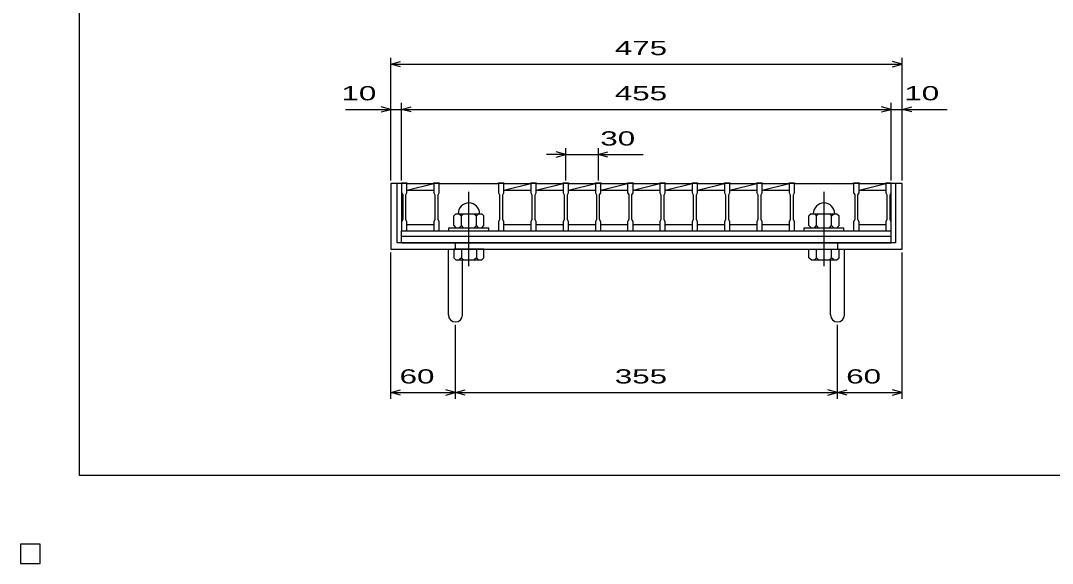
# Model space of a CAD drawing. Units: millimetres, scale not verified. Extents: x -1092 to 1039, y -770 to 632.
# Drawn here: x -1092 to -133, y -770 to -265 of the extents above; entities that cross this region are included whole.
import ezdxf
from ezdxf.enums import TextEntityAlignment as Align

# ---------------------------------------------------------------- set-up
doc = ezdxf.new("R2010")
doc.units = ezdxf.units.MM
doc.header["$LTSCALE"] = 6
doc.linetypes.add('CHAIN', pattern=[18.5, 12, -1.5, 3.5, -1.5])
for name, color, linetype, lineweight in [('0_2', 150, 'Continuous', 25), ('16', 3, 'Continuous', 25), ('19', 6, 'Continuous', 25), ('22', 4, 'Continuous', 25)]:
    doc.layers.add(name, color=color, linetype=linetype, lineweight=lineweight)
doc.styles.add('ベクトル', font='')
doc.styles.get('ベクトル').set_extended_font_data('ベクトル')

msp = doc.modelspace()

# ---------------------------------------------------------------- linework, layer by layer
at = {"layer": '0_2'}
for p, q in [((-1037.4, -687.9), (-1037.4, 632.1)), ((1038.6, -687.9), (-1037.4, -687.9))]:
    msp.add_line(p, q, dxfattribs=at)
at = {"layer": '16'}
for p, q in [((-738, -416.5), (-738, -415.8)), ((-738, -415.8), (-733, -415.8)), ((-738, -416.5), (-738, -425)), ((-733, -416.5), (-738, -416.5)), ((-738, -416.5), (-738, -454.5)), ((-733, -415.8), (-733, -416.5)), ((-733, -425), (-733, -416.5)), ((-733, -416.5), (-708, -416.5)), ((-733, -422.5), (-708, -416.5)), ((-708, -416.5), (-708, -415.8)), ((-708, -415.8), (-703, -415.8)), ((-708, -416.5), (-708, -425)), ((-703, -416.5), (-708, -416.5)), ((-703, -415.8), (-703, -416.5)), ((-703, -425), (-703, -416.5)), ((-703, -416.5), (-648, -416.5)), ((-648, -416.5), (-648, -415.8)), ((-648, -415.8), (-643, -415.8)), ((-648, -416.5), (-648, -425)), ((-643, -416.5), (-648, -416.5)), ((-643, -415.8), (-643, -416.5)), ((-643, -425), (-643, -416.5)), ((-643, -416.5), (-618, -416.5)), ((-643, -422.5), (-618, -416.5)), ((-618, -416.5), (-618, -415.8)), ((-618, -415.8), (-613, -415.8)), ((-618, -416.5), (-618, -425)), ((-613, -416.5), (-618, -416.5)), ((-613, -415.8), (-613, -416.5)), ((-613, -425), (-613, -416.5)), ((-613, -416.5), (-588, -416.5)), ((-613, -422.5), (-588, -416.5)), ((-588, -416.5), (-588, -415.8)), ((-588, -415.8), (-583, -415.8)), ((-588, -416.5), (-588, -425)), ((-583, -416.5), (-588, -416.5)), ((-583, -415.8), (-583, -416.5)), ((-583, -425), (-583, -416.5)), ((-583, -416.5), (-558, -416.5)), ((-583, -422.5), (-558, -416.5)), ((-558, -416.5), (-558, -415.8)), ((-558, -415.8), (-553, -415.8)), ((-558, -416.5), (-558, -425)), ((-553, -416.5), (-558, -416.5)), ((-553, -415.8), (-553, -416.5)), ((-553, -425), (-553, -416.5)), ((-553, -416.5), (-528, -416.5)), ((-553, -422.5), (-528, -416.5)), ((-528, -416.5), (-528, -415.8)), ((-528, -415.8), (-523, -415.8)), ((-528, -416.5), (-528, -425)), ((-523, -416.5), (-528, -416.5)), ((-523, -415.8), (-523, -416.5)), ((-523, -425), (-523, -416.5)), ((-523, -416.5), (-498, -416.5)), ((-523, -422.5), (-498, -416.5)), ((-498, -416.5), (-498, -415.8)), ((-498, -415.8), (-493, -415.8)), ((-498, -416.5), (-498, -425)), ((-493, -416.5), (-498, -416.5)), ((-493, -415.8), (-493, -416.5)), ((-493, -425), (-493, -416.5)), ((-493, -416.5), (-468, -416.5)), ((-493, -422.5), (-468, -416.5)), ((-468, -416.5), (-468, -415.8)), ((-468, -415.8), (-463, -415.8)), ((-468, -416.5), (-468, -425)), ((-463, -416.5), (-468, -416.5)), ((-463, -415.8), (-463, -416.5)), ((-463, -425), (-463, -416.5)), ((-463, -416.5), (-438, -416.5)), ((-463, -422.5), (-438, -416.5)), ((-438, -416.5), (-438, -415.8)), ((-438, -415.8), (-433, -415.8)), ((-438, -416.5), (-438, -425)), ((-433, -416.5), (-438, -416.5)), ((-433, -415.8), (-433, -416.5)), ((-433, -425), (-433, -416.5)), ((-433, -416.5), (-408, -416.5)), ((-433, -422.5), (-408, -416.5)), ((-408, -416.5), (-408, -415.8)), ((-408, -415.8), (-403, -415.8)), ((-408, -416.5), (-408, -425)), ((-403, -416.5), (-408, -416.5)), ((-403, -415.8), (-403, -416.5)), ((-403, -425), (-403, -416.5)), ((-403, -416.5), (-378, -416.5)), ((-403, -422.5), (-378, -416.5)), ((-378, -416.5), (-378, -415.8)), ((-378, -415.8), (-373, -415.8)), ((-378, -416.5), (-378, -425)), ((-373, -416.5), (-378, -416.5)), ((-373, -415.8), (-373, -416.5)), ((-373, -425), (-373, -416.5)), ((-373, -416.5), (-318, -416.5)), ((-318, -416.5), (-318, -415.8)), ((-318, -415.8), (-313, -415.8)), ((-318, -416.5), (-318, -425)), ((-313, -416.5), (-318, -416.5)), ((-313, -415.8), (-313, -416.5)), ((-313, -425), (-313, -416.5)), ((-313, -416.5), (-288, -416.5)), ((-313, -422.5), (-288, -416.5)), ((-288, -416.5), (-288, -415.8)), ((-288, -415.8), (-283, -415.8)), ((-288, -416.5), (-288, -425)), ((-283, -416.5), (-288, -416.5)), ((-283, -415.8), (-283, -416.5)), ((-283, -425), (-283, -416.5)), ((-283, -454.5), (-283, -416.5)), ((-738, -425), (-737, -427)), ((-737, -427), (-737, -450)), ((-734, -427), (-733, -425)), ((-734, -450), (-734, -427)), ((-733, -422.5), (-708, -422.5)), ((-708, -425), (-707, -427)), ((-707, -427), (-707, -450)), ((-704, -427), (-703, -425)), ((-704, -450), (-704, -427)), ((-648, -425), (-647, -427)), ((-647, -427), (-647, -450)), ((-644, -427), (-643, -425)), ((-644, -450), (-644, -427)), ((-643, -422.5), (-618, -422.5)), ((-618, -425), (-617, -427)), ((-617, -427), (-617, -450)), ((-614, -427), (-613, -425)), ((-614, -450), (-614, -427)), ((-613, -422.5), (-588, -422.5)), ((-588, -425), (-587, -427)), ((-587, -427), (-587, -450)), ((-584, -427), (-583, -425)), ((-584, -450), (-584, -427)), ((-583, -422.5), (-558, -422.5)), ((-558, -425), (-557, -427)), ((-557, -427), (-557, -450)), ((-554, -427), (-553, -425)), ((-554, -450), (-554, -427)), ((-553, -422.5), (-528, -422.5)), ((-528, -425), (-527, -427)), ((-527, -427), (-527, -450)), ((-524, -427), (-523, -425)), ((-524, -450), (-524, -427)), ((-523, -422.5), (-498, -422.5)), ((-498, -425), (-497, -427)), ((-497, -427), (-497, -450)), ((-494, -427), (-493, -425)), ((-494, -450), (-494, -427)), ((-493, -422.5), (-468, -422.5)), ((-468, -425), (-467, -427)), ((-467, -427), (-467, -450)), ((-464, -427), (-463, -425)), ((-464, -450), (-464, -427)), ((-463, -422.5), (-438, -422.5)), ((-438, -425), (-437, -427)), ((-437, -427), (-437, -450)), ((-434, -427), (-433, -425)), ((-434, -450), (-434, -427)), ((-433, -422.5), (-408, -422.5)), ((-408, -425), (-407, -427)), ((-407, -427), (-407, -450)), ((-404, -427), (-403, -425)), ((-404, -450), (-404, -427)), ((-403, -422.5), (-378, -422.5)), ((-378, -425), (-377, -427)), ((-377, -427), (-377, -450)), ((-374, -427), (-373, -425)), ((-374, -450), (-374, -427)), ((-318, -425), (-317, -427)), ((-317, -427), (-317, -450)), ((-314, -427), (-313, -425)), ((-314, -450), (-314, -427)), ((-313, -422.5), (-288, -422.5)), ((-288, -425), (-287, -427)), ((-287, -427), (-287, -450)), ((-284, -427), (-283, -425)), ((-284, -450), (-284, -427)), ((-737, -450), (-738, -452)), ((-733, -452), (-734, -450)), ((-707, -450), (-708, -452)), ((-703, -452), (-704, -450)), ((-687.5, -444.5), (-689.5, -446.5)), ((-689.5, -455.5), (-689.5, -446.5)), ((-687.5, -444.5), (-663.5, -444.5)), ((-684.5, -444.5), (-682.5, -446.5)), ((-682.5, -446.5), (-680.5, -444.5)), ((-682.5, -455.5), (-682.5, -446.5)), ((-670.5, -444.5), (-668.5, -446.5)), ((-668.5, -446.5), (-666.5, -444.5)), ((-668.5, -455.5), (-668.5, -446.5)), ((-663.5, -444.5), (-661.5, -446.5)), ((-661.5, -455.5), (-661.5, -446.5)), ((-647, -450), (-648, -452)), ((-643, -452), (-644, -450)), ((-617, -450), (-618, -452)), ((-613, -452), (-614, -450)), ((-587, -450), (-588, -452)), ((-583, -452), (-584, -450)), ((-557, -450), (-558, -452)), ((-553, -452), (-554, -450)), ((-527, -450), (-528, -452)), ((-523, -452), (-524, -450)), ((-497, -450), (-498, -452)), ((-493, -452), (-494, -450)), ((-467, -450), (-468, -452)), ((-463, -452), (-464, -450)), ((-437, -450), (-438, -452)), ((-433, -452), (-434, -450)), ((-407, -450), (-408, -452)), ((-403, -452), (-404, -450)), ((-377, -450), (-378, -452)), ((-373, -452), (-374, -450)), ((-357.5, -444.5), (-359.5, -446.5)), ((-359.5, -455.5), (-359.5, -446.5)), ((-357.5, -444.5), (-333.5, -444.5)), ((-354.5, -444.5), (-352.5, -446.5)), ((-352.5, -446.5), (-350.5, -444.5)), ((-352.5, -455.5), (-352.5, -446.5)), ((-340.5, -444.5), (-338.5, -446.5)), ((-338.5, -446.5), (-336.5, -444.5)), ((-338.5, -455.5), (-338.5, -446.5)), ((-333.5, -444.5), (-331.5, -446.5)), ((-331.5, -455.5), (-331.5, -446.5)), ((-317, -450), (-318, -452)), ((-313, -452), (-314, -450)), ((-287, -450), (-288, -452)), ((-283, -452), (-284, -450)), ((-738, -452), (-738, -460.5)), ((-733, -460.5), (-733, -452)), ((-733, -454.5), (-708, -454.5)), ((-708, -452), (-708, -460.5)), ((-703, -460.5), (-703, -452)), ((-694, -460.5), (-694, -457.5)), ((-694, -457.5), (-657, -457.5)), ((-689.5, -455.5), (-687.5, -457.5)), ((-684.5, -457.5), (-682.5, -455.5)), ((-680.5, -457.5), (-682.5, -455.5)), ((-670.5, -457.5), (-668.5, -455.5)), ((-666.5, -457.5), (-668.5, -455.5)), ((-663.5, -457.5), (-661.5, -455.5)), ((-657, -460.5), (-657, -457.5)), ((-648, -452), (-648, -460.5)), ((-643, -460.5), (-643, -452)), ((-643, -454.5), (-618, -454.5)), ((-618, -452), (-618, -460.5)), ((-613, -460.5), (-613, -452)), ((-613, -454.5), (-588, -454.5)), ((-588, -452), (-588, -460.5)), ((-583, -460.5), (-583, -452)), ((-583, -454.5), (-558, -454.5)), ((-558, -452), (-558, -460.5)), ((-553, -460.5), (-553, -452)), ((-553, -454.5), (-528, -454.5)), ((-528, -452), (-528, -460.5)), ((-523, -460.5), (-523, -452)), ((-523, -454.5), (-498, -454.5)), ((-498, -452), (-498, -460.5)), ((-493, -460.5), (-493, -452)), ((-493, -454.5), (-468, -454.5)), ((-468, -452), (-468, -460.5)), ((-463, -460.5), (-463, -452)), ((-463, -454.5), (-438, -454.5)), ((-438, -452), (-438, -460.5)), ((-433, -460.5), (-433, -452)), ((-433, -454.5), (-408, -454.5)), ((-408, -452), (-408, -460.5)), ((-403, -460.5), (-403, -452)), ((-403, -454.5), (-378, -454.5)), ((-378, -452), (-378, -460.5)), ((-373, -460.5), (-373, -452)), ((-364, -460.5), (-364, -457.5)), ((-364, -457.5), (-327, -457.5)), ((-359.5, -455.5), (-357.5, -457.5)), ((-354.5, -457.5), (-352.5, -455.5)), ((-350.5, -457.5), (-352.5, -455.5)), ((-340.5, -457.5), (-338.5, -455.5)), ((-336.5, -457.5), (-338.5, -455.5)), ((-333.5, -457.5), (-331.5, -455.5)), ((-327, -460.5), (-327, -457.5)), ((-318, -452), (-318, -460.5)), ((-313, -460.5), (-313, -452)), ((-313, -454.5), (-288, -454.5)), ((-288, -452), (-288, -460.5)), ((-283, -460.5), (-283, -452)), ((-738, -460.5), (-733, -460.5)), ((-738, -460.5), (-283, -460.5)), ((-738, -465.5), (-738, -460.5)), ((-738, -465.5), (-283, -465.5)), ((-738, -471.5), (-738, -465.5)), ((-708, -460.5), (-703, -460.5)), ((-703, -460.5), (-648, -460.5)), ((-694, -460.5), (-657, -460.5)), ((-648, -460.5), (-643, -460.5)), ((-618, -460.5), (-613, -460.5)), ((-588, -460.5), (-583, -460.5)), ((-558, -460.5), (-553, -460.5)), ((-528, -460.5), (-523, -460.5)), ((-498, -460.5), (-493, -460.5)), ((-468, -460.5), (-463, -460.5)), ((-438, -460.5), (-433, -460.5)), ((-408, -460.5), (-403, -460.5)), ((-378, -460.5), (-373, -460.5)), ((-373, -460.5), (-318, -460.5)), ((-364, -460.5), (-327, -460.5)), ((-318, -460.5), (-313, -460.5)), ((-288, -460.5), (-283, -460.5)), ((-283, -465.5), (-283, -460.5)), ((-283, -471.5), (-283, -465.5)), ((-738, -471.5), (-283, -471.5)), ((-1074, -751.5), (-1092, -751.5)), ((-1092, -751.5), (-1092, -769.5)), ((-1074, -751.5), (-1092, -751.5)), ((-1092, -751.5), (-1092, -769.5)), ((-1074, -751.5), (-1092, -751.5)), ((-1092, -751.5), (-1092, -769.5)), ((-1074, -751.5), (-1092, -751.5)), ((-1092, -751.5), (-1092, -769.5)), ((-1074, -751.5), (-1092, -751.5)), ((-1092, -751.5), (-1092, -769.5)), ((-1074, -769.5), (-1074, -751.5)), ((-1074, -769.5), (-1074, -751.5)), ((-1074, -769.5), (-1074, -751.5)), ((-1074, -769.5), (-1074, -751.5)), ((-1074, -769.5), (-1074, -751.5)), ((-1092, -769.5), (-1074, -769.5)), ((-1092, -769.5), (-1074, -769.5)), ((-1092, -769.5), (-1074, -769.5)), ((-1092, -769.5), (-1074, -769.5)), ((-1092, -769.5), (-1074, -769.5))]:
    msp.add_line(p, q, dxfattribs=at)
at = {"layer": '16', "linetype": 'CHAIN'}
for p, q in [((-675.5, -493.3), (-675.5, -424.3)), ((-345.5, -493.3), (-345.5, -424.3))]:
    msp.add_line(p, q, dxfattribs=at)
at = {"layer": '16'}
for centre in [(-675.5, -444.5), (-345.5, -444.5)]:
    msp.add_arc(centre, 10, 0, 180, dxfattribs=at)
at = {"layer": '19'}
for p, q in [((-738, -416.5), (-748, -416.5)), ((-748, -416.5), (-748, -477.5)), ((-742, -471.5), (-742, -416.5)), ((-273, -416.5), (-283, -416.5)), ((-279, -416.5), (-279, -471.5)), ((-273, -477.5), (-273, -416.5)), ((-748, -477.5), (-273, -477.5)), ((-279, -471.5), (-742, -471.5)), ((-694.5, -538.61), (-694.5, -477.5)), ((-689.5, -477.5), (-689.5, -485.5)), ((-661.5, -477.5), (-689.5, -477.5)), ((-688, -477.5), (-688, -471.5)), ((-682.5, -477.5), (-682.5, -485.5)), ((-668.5, -477.5), (-668.5, -485.5)), ((-661.5, -485.5), (-661.5, -477.5)), ((-359.5, -485.5), (-359.5, -477.5)), ((-359.5, -477.5), (-331.5, -477.5)), ((-352.5, -485.5), (-352.5, -477.5)), ((-338.5, -485.5), (-338.5, -477.5)), ((-333, -471.5), (-333, -477.5)), ((-331.5, -485.5), (-331.5, -477.5)), ((-326.5, -538.61), (-326.5, -477.5)), ((-689.5, -485.5), (-687.5, -487.5)), ((-687.5, -487.5), (-663.5, -487.5)), ((-682.5, -485.5), (-684.5, -487.5)), ((-680.5, -487.5), (-682.5, -485.5)), ((-681.5, -538.61), (-681.5, -487.5)), ((-668.5, -485.5), (-670.5, -487.5)), ((-666.5, -487.5), (-668.5, -485.5)), ((-663.5, -487.5), (-661.5, -485.5)), ((-357.5, -487.5), (-359.5, -485.5)), ((-357.5, -487.5), (-333.5, -487.5)), ((-354.5, -487.5), (-352.5, -485.5)), ((-350.5, -487.5), (-352.5, -485.5)), ((-340.5, -487.5), (-338.5, -485.5)), ((-339.5, -538.61), (-339.5, -487.5)), ((-336.5, -487.5), (-338.5, -485.5)), ((-333.5, -487.5), (-331.5, -485.5))]:
    msp.add_line(p, q, dxfattribs=at)
for centre in [(-688, -538.61), (-333, -538.61)]:
    msp.add_arc(centre, 6.5, 180, 0, dxfattribs=at)
at = {"layer": '22'}
for p, q in [((-748, -413.5), (-748, -299.5)), ((-748, -305.5), (-739, -303.1)), ((-739, -307.9), (-748, -305.5)), ((-748, -305.5), (-273, -305.5)), ((-273, -305.5), (-282, -303.1)), ((-282, -307.9), (-273, -305.5)), ((-273, -413.5), (-273, -299.5)), ((-748, -347.5), (-757, -345.1)), ((-748, -413.5), (-748, -341.5)), ((-738, -413.5), (-738, -341.5)), ((-738, -347.5), (-729, -345.1)), ((-283, -347.5), (-292, -345.1)), ((-283, -413.5), (-283, -341.5)), ((-273, -413.5), (-273, -341.5)), ((-273, -347.5), (-264, -345.1)), ((-790, -347.5), (-748, -347.5)), ((-757, -349.9), (-748, -347.5)), ((-748, -347.5), (-738, -347.5)), ((-729, -349.9), (-738, -347.5)), ((-738, -347.5), (-283, -347.5)), ((-292, -349.9), (-283, -347.5)), ((-283, -347.5), (-273, -347.5)), ((-264, -349.9), (-273, -347.5)), ((-273, -347.5), (-231, -347.5)), ((-585.5, -389.5), (-603.5, -389.5)), ((-585.5, -389.5), (-594.5, -387.1)), ((-594.5, -391.9), (-585.5, -389.5)), ((-585.5, -413.5), (-585.5, -383.5)), ((-585.5, -389.5), (-555.5, -389.5)), ((-555.5, -383.5), (-555.5, -413.5)), ((-555.5, -389.5), (-546.5, -387.1)), ((-546.5, -391.9), (-555.5, -389.5)), ((-555.5, -389.5), (-513.5, -389.5)), ((-748, -616.7), (-748, -480.5)), ((-273, -616.7), (-273, -480.5)), ((-688, -616.7), (-688, -547.7)), ((-333, -616.7), (-333, -547.7)), ((-748, -610.7), (-739, -608.3)), ((-739, -613.1), (-748, -610.7)), ((-748, -610.7), (-688, -610.7)), ((-688, -610.7), (-697, -608.3)), ((-697, -613.1), (-688, -610.7)), ((-688, -610.7), (-679, -608.3)), ((-679, -613.1), (-688, -610.7)), ((-688, -610.7), (-333, -610.7)), ((-333, -610.7), (-342, -608.3)), ((-342, -613.1), (-333, -610.7)), ((-333, -610.7), (-324, -608.3)), ((-324, -613.1), (-333, -610.7)), ((-333, -610.7), (-273, -610.7)), ((-273, -610.7), (-282, -608.3)), ((-282, -613.1), (-273, -610.7))]:
    msp.add_line(p, q, dxfattribs=at)
at = {"layer": '22', "color": 2}
for p, q in [((-1074, -751.5), (-1092, -751.5)), ((-1092, -751.5), (-1092, -769.5)), ((-1074, -751.5), (-1092, -751.5)), ((-1092, -751.5), (-1092, -769.5)), ((-1074, -751.5), (-1092, -751.5)), ((-1092, -751.5), (-1092, -769.5)), ((-1074, -769.5), (-1074, -751.5)), ((-1074, -769.5), (-1074, -751.5)), ((-1074, -769.5), (-1074, -751.5)), ((-1092, -769.5), (-1074, -769.5)), ((-1092, -769.5), (-1074, -769.5)), ((-1092, -769.5), (-1074, -769.5))]:
    msp.add_line(p, q, dxfattribs=at)

# ---------------------------------------------------------------- texts
at = {"layer": '22', "color": 2, "style": 'ベクトル', "width": 1.65}
for s, p in [(' 475 ', (-548, -290.5)), (' 10 ', (-802, -332.5)), (' 455 ', (-548, -332.5)), (' 10 ', (-279, -332.5)), (' 30 ', (-561.5, -374.5)), (' 60 ', (-748, -595.7)), (' 355 ', (-548, -595.7)), (' 60 ', (-333, -595.7))]:
    msp.add_text(s, height=13.2, dxfattribs=at).set_placement(p, align=Align.MIDDLE_LEFT)

doc.saveas('drawing.dxf')
